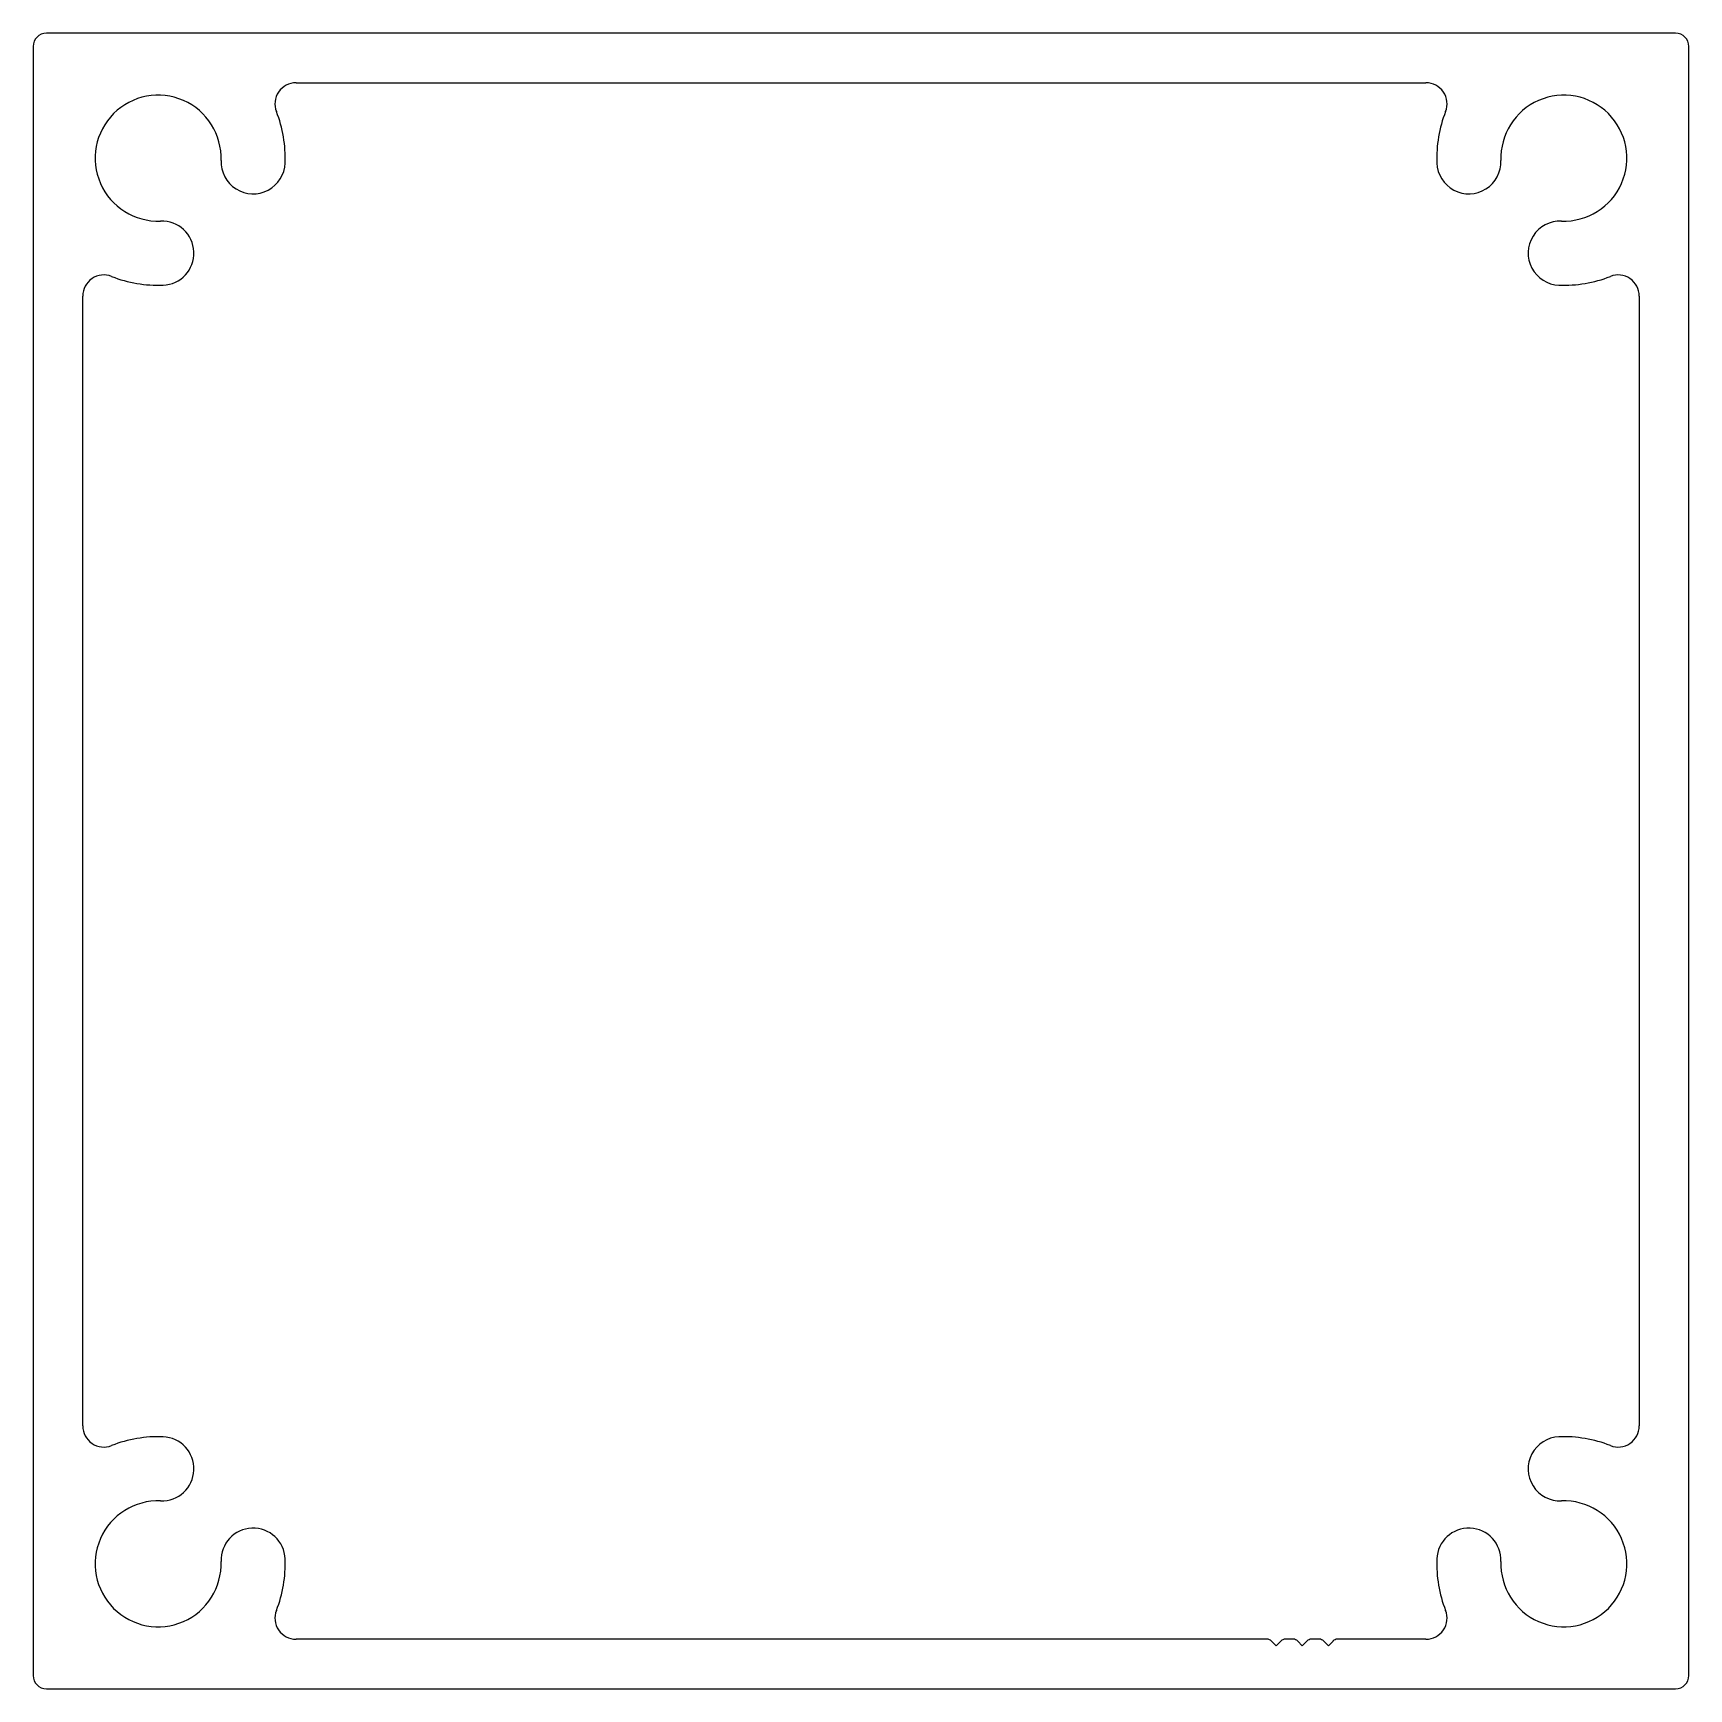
# Model space of a CAD drawing. Extents: x -31.8 to 31.7, y 41.1 to 104.6.
import ezdxf

# ---------------------------------------------------------------- set-up
doc = ezdxf.new("R2010")
doc.units = 0
doc.layers.get('0').update_dxf_attribs({"linetype": 'CONTINUOUS'})

msp = doc.modelspace()

# ---------------------------------------------------------------- linework, layer by layer
for p, q in [((31.24, 104.631), (-31.24, 104.631)), ((-31.75, 104.121), (-31.75, 41.641)), ((31.75, 41.641), (31.75, 104.121)), ((-21.664, 102.726), (21.664, 102.726)), ((-29.845, 51.216), (-29.845, 94.545)), ((29.845, 94.545), (29.845, 51.216)), ((15.571, 43.036), (-21.664, 43.036)), ((15.925, 42.786), (15.748, 42.962)), ((16.102, 42.962), (15.925, 42.786)), ((16.571, 43.036), (16.278, 43.036)), ((16.925, 42.786), (16.748, 42.962)), ((17.102, 42.962), (16.925, 42.786)), ((17.571, 43.036), (17.278, 43.036)), ((17.925, 42.786), (17.748, 42.962)), ((18.102, 42.962), (17.925, 42.786)), ((21.664, 43.036), (18.278, 43.036)), ((-31.24, 41.131), (31.24, 41.131))]:
    msp.add_line(p, q)
for centre, radius, start, end in [((-31.24, 104.121), 0.51, 90, 180), ((31.24, 104.121), 0.51, 360, 90), ((-26.955, 99.836), 2.415, 357.78888, 272.21112), ((-21.664, 101.916), 0.81, 90, 201.46145), ((21.664, 101.916), 0.81, 338.53855, 90), ((26.955, 99.836), 2.415, 267.78888, 182.21112), ((-26.955, 99.836), 4.875, 357.78888, 21.46145), ((26.955, 99.836), 4.875, 158.53855, 182.21112), ((-23.313, 99.695), 1.23, 177.78888, 357.78888), ((23.313, 99.695), 1.23, 182.21112, 2.21112), ((-26.814, 96.193), 1.23, 272.21112, 92.21112), ((26.814, 96.193), 1.23, 87.78888, 267.78888), ((-29.035, 94.545), 0.81, 68.53855, 180), ((-26.955, 99.836), 4.875, 248.53855, 272.21112), ((26.955, 99.836), 4.875, 267.78888, 291.46145), ((29.035, 94.545), 0.81, 360, 111.46145), ((-29.035, 51.216), 0.81, 180, 291.46145), ((-26.955, 45.926), 4.875, 87.78888, 111.46145), ((26.955, 45.926), 4.875, 68.53855, 92.21112), ((29.035, 51.216), 0.81, 248.53855, 0), ((-26.814, 49.568), 1.23, 267.78888, 87.78888), ((26.814, 49.568), 1.23, 92.21112, 272.21112), ((-26.955, 45.926), 2.415, 87.78888, 2.21112), ((26.955, 45.926), 2.415, 177.78888, 92.21112), ((-23.313, 46.066), 1.23, 2.21112, 182.21112), ((23.313, 46.066), 1.23, 357.78888, 177.78888), ((-26.955, 45.926), 4.875, 338.53855, 2.21112), ((26.955, 45.926), 4.875, 177.78888, 201.46145), ((-21.664, 43.846), 0.81, 158.53855, 270), ((21.664, 43.846), 0.81, 270, 21.46145), ((15.571, 42.786), 0.25, 45, 90), ((16.278, 42.786), 0.25, 90, 135), ((16.571, 42.786), 0.25, 45, 90), ((17.278, 42.786), 0.25, 90, 135), ((17.571, 42.786), 0.25, 45, 90), ((18.278, 42.786), 0.25, 90, 135), ((-31.24, 41.641), 0.51, 180, 270), ((31.24, 41.641), 0.51, 270, 0)]:
    msp.add_arc(centre, radius, start, end)

doc.saveas('drawing.dxf')
